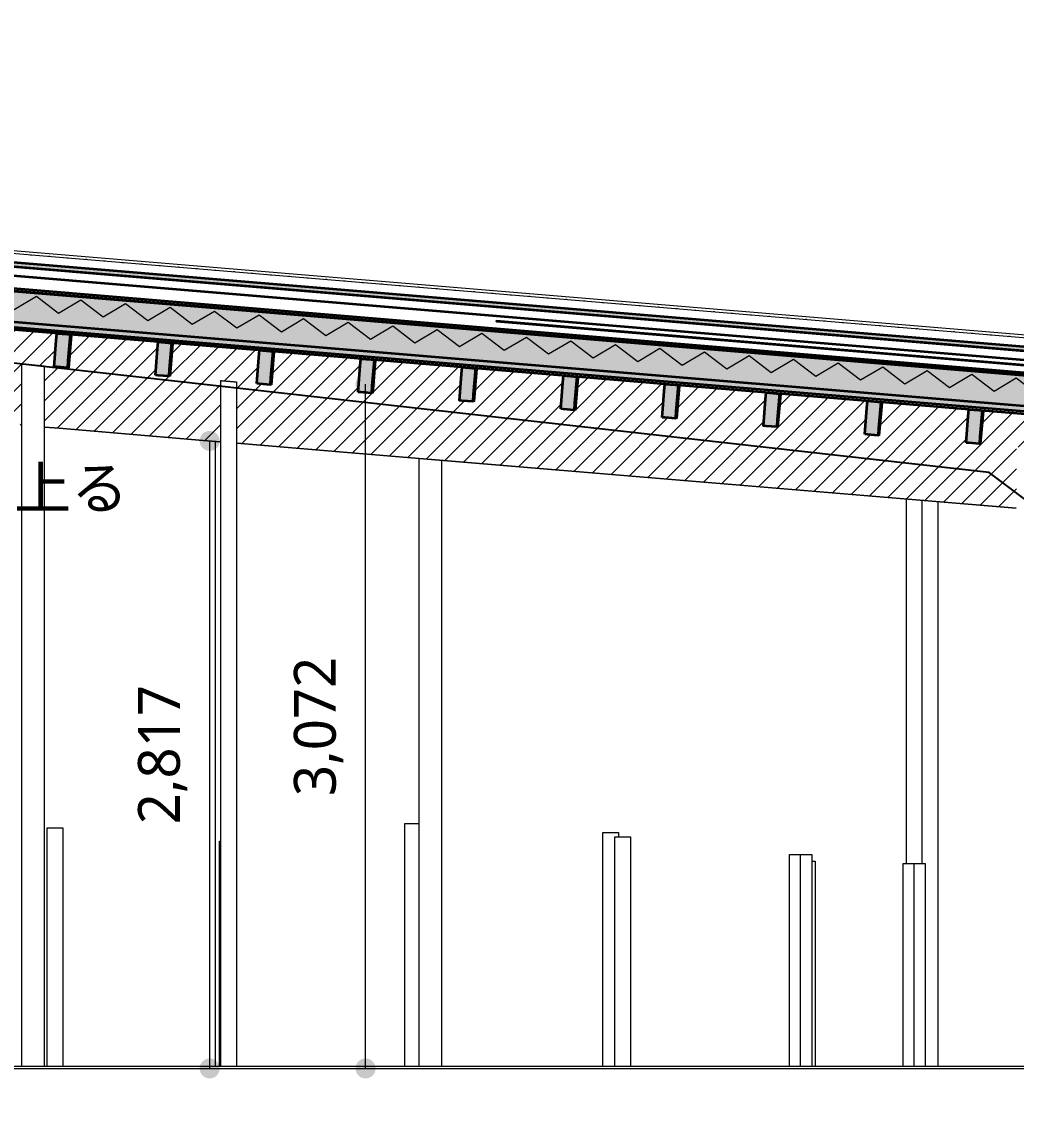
# Model space of a CAD drawing. Header units: millimetres. Extents: x 0 to 153524, y 0 to 59400.
# Drawn here: x 26655 to 31122, y 24152 to 29000 of the extents above; entities that cross this region are included whole.
import ezdxf

# ---------------------------------------------------------------- set-up
doc = ezdxf.new("R2010")
doc.units = ezdxf.units.MM
for name, color, linetype, lineweight in [('01_切断（構造・壁）', 7, 'Continuous', 35), ('05_断熱（仮）', 2, 'Continuous', 9), ('10_見えがかり', 7, 'Continuous', 13), ('11_見えがかり（家具）', 8, 'Continuous', 9), ('12_見えがかり（ガラス）', 5, 'Continuous', 9), ('14_鏡面', 8, 'Continuous', 9), ('50_寸法', 3, 'Continuous', 9)]:
    doc.layers.add(name, color=color, linetype=linetype, lineweight=lineweight)
doc.styles.add('JP', font='NotoSansCJKjp-Regular.otf')

msp = doc.modelspace()

# ---------------------------------------------------------------- hatches: boundary and pattern name
at = {"layer": '01_切断（構造・壁）'}
msp.add_hatch(color=7, dxfattribs=at).paths.add_polyline_path([(35353.5, 27171.5), (35353.4, 27171.5), (35090.9, 27193.4), (35066, 27195.5), (32399.6, 27417.7), (31942.2, 27455.8), (22453.8, 28246.5), (22455.1, 28262.4), (22455.5, 28266.4), (31943.8, 27475.7), (32401.2, 27437.6), (35067.6, 27215.4), (35092.5, 27213.3), (35355, 27191.4), (35355.2, 27191.4), (35353.9, 27176.1)])
at = {"layer": '01_切断（構造・壁）', "true_color": 0xe9dcc4}
for points in [[(34105.6, 27016.5), (34104.6, 27004.6), (31480.6, 27223.3), (22269.1, 27990.9), (22194.7, 27997.1), (22169.1, 27999.2), (22168.1, 27987.3), (22166.1, 27987.5), (22167.8, 28007.4), (22168.1, 28011.3), (24092.5, 27850.9), (22168.1, 28011.3), (22169.1, 28023.2), (22194.7, 28021.1), (22269.1, 28014.9), (31480.6, 27247.3), (34104.6, 27028.6), (34103.6, 27016.7)], [(26801.3, 27450.7), (26811.1, 27568.1), (26813.8, 27600.2), (26860.8, 27596.2), (26873.6, 27595.2), (26863.8, 27477.7), (26861.1, 27445.7), (26814.1, 27449.6)], [(27256.3, 27412.8), (27266.1, 27530.2), (27268.8, 27562.2), (27315.8, 27558.3), (27328.6, 27557.3), (27318.8, 27439.8), (27316.1, 27407.8), (27269.1, 27411.7)], [(27711.3, 27374.8), (27721.1, 27492.3), (27723.8, 27524.3), (27770.8, 27520.4), (27783.6, 27519.3), (27773.8, 27401.9), (27771.1, 27369.9), (27724.1, 27373.8)], [(28166.3, 27336.9), (28176.1, 27454.4), (28178.8, 27486.4), (28225.7, 27482.5), (28238.6, 27481.4), (28228.8, 27364), (28226.1, 27331.9), (28179.1, 27335.9)], [(28634.1, 27297.9), (28621.3, 27299), (28631.1, 27416.5), (28633.8, 27448.5), (28680.7, 27444.6), (28693.5, 27443.5), (28683.8, 27326.1), (28681.1, 27294)], [(29076.3, 27261.1), (29086.1, 27378.5), (29088.7, 27410.6), (29135.7, 27406.7), (29148.5, 27405.6), (29138.8, 27288.2), (29136.1, 27256.1), (29089.1, 27260)], [(29531.3, 27223.2), (29541.1, 27340.6), (29543.7, 27372.7), (29590.7, 27368.7), (29603.5, 27367.7), (29593.7, 27250.2), (29591.1, 27218.2), (29544.1, 27222.1)], [(30048.7, 27212.3), (30046.1, 27180.3), (29999.1, 27184.2), (29986.3, 27185.3), (29996.1, 27302.7), (29996.1, 27302.7), (29998.7, 27334.7), (30045.7, 27330.8), (30058.5, 27329.8)], [(30441.3, 27147.3), (30451.1, 27264.8), (30453.7, 27296.8), (30500.7, 27292.9), (30513.5, 27291.8), (30503.7, 27174.4), (30501.1, 27142.4), (30454.1, 27146.3)], [(30896.3, 27109.4), (30906, 27226.9), (30908.7, 27258.9), (30955.7, 27255), (30968.5, 27253.9), (30958.7, 27136.5), (30956, 27104.4), (30909.1, 27108.4)]]:
    msp.add_hatch(color=8, dxfattribs=at).paths.add_polyline_path(points)
at = {"layer": '05_断熱（仮）', "true_color": 0xf3d98b}
for points in [[(26966.8, 27761.4), (22203.8, 28158.3), (22204.8, 28170.3), (22269.1, 28164.9), (31480.6, 27397.3), (32868, 27281.7), (32868, 27278.2), (32868.1, 27269.7)], [(34000, 27175.3), (34000, 27123.3), (31475.4, 27333.7), (28787.6, 27557.7), (32867.6, 27217.7), (32868, 27181.2), (32868.1, 27172.7), (26966.8, 27664.4), (22203.8, 28061.3), (22206.2, 28090.6), (22207.5, 28106), (22189.4, 28107.5), (22171.9, 28109), (22173.6, 28128.7), (22176.2, 28160.6), (24858.4, 27937.1)], [(31480.6, 27247.3), (22269.1, 28014.9), (22194.7, 28021.1), (22172.8, 28022.9), (22173.6, 28031.7), (22176.2, 28063.6), (24858.4, 27840.1), (34000, 27078.3), (34000, 27037.3)]]:
    msp.add_hatch(color=8, dxfattribs=at).paths.add_polyline_path(points)
at = {"layer": '14_鏡面', "true_color": 0xdce5ee}
h = msp.add_hatch(dxfattribs=at)
h.set_pattern_fill('ANSI31', scale=20)
h.paths.add_polyline_path([(22271, 28322.3), (22271.1, 28322.3), (22521.6, 28301.5), (22772, 28280.6), (23022.5, 28259.7), (23273, 28238.8), (23523.5, 28218), (24024.5, 28176.2), (24275, 28155.3), (24525.4, 28134.5), (25026.4, 28092.7), (25276.9, 28071.8), (25527.4, 28051), (26028.4, 28009.2), (26278.8, 27988.3), (26529.3, 27967.5), (26779.8, 27946.6), (27030.3, 27925.7), (27280.8, 27904.8), (27531.3, 27884), (27781.8, 27863.1), (28032.2, 27842.2), (28282.7, 27821.3), (28533.2, 27800.5), (28783.7, 27779.6), (29034.2, 27758.7), (29535.2, 27717), (29785.7, 27696.1), (30036.1, 27675.2), (30286.6, 27654.3), (30787.6, 27612.6), (31038.1, 27591.7), (31288.6, 27570.8), (31789.5, 27529.1), (32040, 27508.2), (32290.5, 27487.3), (32290.5, 27487.3), (32290.5, 27487.3), (22271, 28322.3)])
h = msp.add_hatch(dxfattribs=at)
h.set_pattern_fill('ANSI31', scale=20)
h.paths.add_polyline_path([(23523.5, 27449), (23273, 27469.8), (23022.5, 27490.7), (22772, 27511.6), (22521.5, 27532.5), (22271, 27553.4), (22271, 27828.3), (22318.8, 27824.9), (22331.2, 27973.5), (22716.9, 27941.4), (22704.4, 27791.9), (22773.8, 27786.9), (22786.2, 27935.6), (23171.9, 27903.5), (23159.4, 27754), (23228.7, 27749), (23241.1, 27897.7), (23626.9, 27865.6), (23614.3, 27716.1), (23683.7, 27711.1), (23696.1, 27859.8), (24081.9, 27827.7), (24069.3, 27678.2), (24138.7, 27673.2), (24151.1, 27821.9), (24536.9, 27789.7), (24524.3, 27640.3), (24593.7, 27635.3), (24606.1, 27784), (24991.9, 27751.8), (24979.3, 27602.3), (25048.6, 27597.4), (25061, 27746.1), (25446.9, 27713.9), (25434.3, 27564.4), (25503.6, 27559.4), (25516, 27708.2), (25901.9, 27676), (25889.3, 27526.5), (25958.6, 27521.5), (25971, 27670.2), (26356.9, 27638.1), (26344.3, 27488.6), (26413.6, 27483.6), (26426, 27632.3), (26811.9, 27600.2), (26799.3, 27450.7), (26868.5, 27445.7), (26880.9, 27594.4), (27266.9, 27562.2), (27254.3, 27412.8), (27323.5, 27407.8), (27335.9, 27556.5), (27722, 27524.3), (27709.3, 27374.8), (27778.5, 27369.9), (27790.9, 27518.6), (28177, 27486.4), (28164.3, 27336.9), (28233.5, 27331.9), (28245.8, 27480.7), (28632, 27448.5), (28619.3, 27299), (28688.4, 27294), (28700.8, 27442.8), (29087, 27410.6), (29074.3, 27261.1), (29143.4, 27256.1), (29155.8, 27404.8), (29542, 27372.7), (29529.3, 27223.2), (29598.4, 27218.2), (29610.8, 27366.9), (29997, 27334.7), (29984.3, 27185.3), (30053.3, 27180.3), (30065.7, 27329), (30452, 27296.8), (30439.3, 27147.3), (30499.1, 27142.4), (30508.3, 27142.4), (30520.7, 27291.1), (30907, 27258.9), (30894.3, 27109.4), (30954.1, 27104.4), (30963.3, 27104.4), (30975.7, 27253.2), (31362, 27221), (31349.3, 27071.5), (31409.1, 27066.5), (31418.3, 27066.5), (31430.7, 27215.3), (31817, 27183.1), (31804.3, 27033.6), (31864.1, 27028.6), (31873.2, 27028.6), (31885.6, 27177.4), (32269.8, 27145.3), (32269.6, 27144.4), (32234.5, 27006.1), (32234.3, 26997.8), (32233.3, 26997.9), (32233.3, 26959.7), (32230.9, 26863.5), (32233.3, 26852), (32233.3, 26668.6), (32126.7, 26702.7), (32040, 26738), (32006.7, 26740.9), (32003.3, 26742), (31823.5, 26757), (31789.5, 26760), (31539, 26780.9), (31288.5, 26801.8), (31263.3, 26803.9), (31263.3, 27078.7), (31193.3, 27084.6), (31193.3, 26809.7), (31193.3, 26809.7), (31193.3, 27084.6), (31123.3, 27090.4), (31123.3, 26815.6), (31038.1, 26822.7), (30787.6, 26843.5), (30537.1, 26864.4), (30286.6, 26885.3), (30036.1, 26906.2), (29785.6, 26927), (29535.1, 26947.9), (29284.7, 26968.8), (29034.2, 26989.7), (28783.7, 27010.6), (28533.2, 27031.4), (28282.7, 27052.3), (28032.2, 27073.2), (27781.7, 27094.1), (27620.5, 27107.5), (27620.5, 27382.3), (27550.1, 27388.2), (27550.1, 27113.4), (27531.3, 27114.9), (27280.8, 27135.8), (27030.3, 27156.7), (26779.8, 27177.6), (26756.4, 27179.5), (26756.4, 27454.4), (26707, 27458.6), (26656.4, 27462.8), (26656.4, 27187.9), (26529.3, 27198.4), (26278.8, 27219.3), (26028.3, 27240.2), (25777.9, 27261.1), (25527.4, 27282), (25276.9, 27302.8), (25026.4, 27323.7), (24775.9, 27344.6), (24525.4, 27365.5), (24274.9, 27386.3), (24024.5, 27407.2), (23774, 27428.1)])
at = {"layer": '50_寸法'}
for points in [[(28245, 27371.6), (28244.1, 27362.8), (28241.6, 27354.4), (28237.4, 27346.6), (28231.8, 27339.8), (28225, 27334.2), (28217.2, 27330), (28208.8, 27327.5), (28200, 27326.6), (28191.2, 27327.5), (28182.8, 27330), (28175, 27334.2), (28168.2, 27339.8), (28162.6, 27346.6), (28158.4, 27354.4), (28155.9, 27362.8), (28155, 27371.6), (28155.9, 27380.4), (28158.4, 27388.8), (28162.6, 27396.6), (28168.2, 27403.4), (28175, 27409), (28182.8, 27413.2), (28191.2, 27415.8), (28200, 27416.6), (28208.8, 27415.8), (28217.2, 27413.2), (28225, 27409), (28231.8, 27403.4), (28237.4, 27396.6), (28241.6, 27388.8), (28244.1, 27380.4)], [(27545, 27117.4), (27544.1, 27108.7), (27541.6, 27100.2), (27537.4, 27092.4), (27531.8, 27085.6), (27525, 27080), (27517.2, 27075.9), (27508.8, 27073.3), (27500, 27072.4), (27491.2, 27073.3), (27482.8, 27075.9), (27475, 27080), (27468.2, 27085.6), (27462.6, 27092.4), (27458.4, 27100.2), (27455.9, 27108.7), (27455, 27117.4), (27455.9, 27126.2), (27458.4, 27134.7), (27462.6, 27142.4), (27468.2, 27149.3), (27475, 27154.9), (27482.8, 27159), (27491.2, 27161.6), (27500, 27162.4), (27508.8, 27161.6), (27517.2, 27159), (27525, 27154.9), (27531.8, 27149.3), (27537.4, 27142.4), (27541.6, 27134.7), (27544.1, 27126.2)], [(27545, 24300), (27544.1, 24291.2), (27541.6, 24282.8), (27537.4, 24275), (27531.8, 24268.2), (27525, 24262.6), (27517.2, 24258.4), (27508.8, 24255.9), (27500, 24255), (27491.2, 24255.9), (27482.8, 24258.4), (27475, 24262.6), (27468.2, 24268.2), (27462.6, 24275), (27458.4, 24282.8), (27455.9, 24291.2), (27455, 24300), (27455.9, 24308.8), (27458.4, 24317.2), (27462.6, 24325), (27468.2, 24331.8), (27475, 24337.4), (27482.8, 24341.6), (27491.2, 24344.1), (27500, 24345), (27508.8, 24344.1), (27517.2, 24341.6), (27525, 24337.4), (27531.8, 24331.8), (27537.4, 24325), (27541.6, 24317.2), (27544.1, 24308.8)], [(28245, 24300), (28244.1, 24291.2), (28241.6, 24282.8), (28237.4, 24275), (28231.8, 24268.2), (28225, 24262.6), (28217.2, 24258.4), (28208.8, 24255.9), (28200, 24255), (28191.2, 24255.9), (28182.8, 24258.4), (28175, 24262.6), (28168.2, 24268.2), (28162.6, 24275), (28158.4, 24282.8), (28155.9, 24291.2), (28155, 24300), (28155.9, 24308.8), (28158.4, 24317.2), (28162.6, 24325), (28168.2, 24331.8), (28175, 24337.4), (28182.8, 24341.6), (28191.2, 24344.1), (28200, 24345), (28208.8, 24344.1), (28217.2, 24341.6), (28225, 24337.4), (28231.8, 24331.8), (28237.4, 24325), (28241.6, 24317.2), (28244.1, 24308.8)]]:
    msp.add_hatch(color=7, dxfattribs=at).paths.add_polyline_path(points)

# ---------------------------------------------------------------- linework, layer by layer
at = {"layer": '01_切断（構造・壁）'}
for points in [[(32868.1, 27269.7), (26966.8, 27761.4), (22203.8, 28158.3), (22206.2, 28187.6), (22207.5, 28203), (22189.4, 28204.5), (22163.8, 28206.7), (22167.8, 28254.4), (22169.1, 28270.2), (22194.7, 28268.1), (22269.1, 28261.9), (31480.6, 27494.3)], [(35353.5, 27171.5), (35353.4, 27171.5), (35090.9, 27193.4), (35066, 27195.5), (32399.6, 27417.7), (31942.2, 27455.8), (22453.8, 28246.5), (22455.1, 28262.4), (22455.5, 28266.4), (31943.8, 27475.7), (32401.2, 27437.6), (35067.6, 27215.4), (35092.5, 27213.3), (35355, 27191.4), (35355.2, 27191.4), (35353.9, 27176.1), (35353.5, 27171.5)], [(22169.1, 28229.7), (22169.1, 28230.2), (22194.7, 28228.1), (22269.1, 28221.9), (31480.6, 27454.3), (34108.8, 27235.3), (34108.8, 27235.3), (34426.2, 27208.8), (35504.8, 27118.9)], [(22205.8, 28170.2), (22269.1, 28164.9), (31480.6, 27397.3), (32867, 27281.7)], [(22173.6, 28128.7), (22176.2, 28160.6), (24858.4, 27937.1), (34116, 27165.7), (34106.2, 27048.6), (34103.6, 27016.7), (34105.6, 27016.5), (34104, 26997.8), (34103.6, 26992.7), (24845.8, 27764.2), (22163.8, 27987.7), (22165.4, 28006.4), (22165.4, 28006.4), (22165.8, 28011.5), (24092.5, 27850.9), (22163.8, 28011.7), (22173.6, 28128.7)], [(22169.1, 28022.7), (22169.1, 28023.2), (22194.7, 28021.1), (22269.1, 28014.9), (31480.6, 27247.3), (34103.6, 27028.7)], [(22169.1, 27998.7), (22169.1, 27999.2), (22194.7, 27997.1), (22269.1, 27990.9), (31480.6, 27223.3), (34103.6, 27004.7)], [(31475.4, 27430.7), (28787.6, 27654.7), (32867.6, 27314.7)], [(26801.3, 27450.7), (26811.1, 27568.1), (26813.8, 27600.2), (26860.8, 27596.2), (26873.6, 27595.2), (26863.8, 27477.7), (26861.1, 27445.7), (26814.1, 27449.6), (26801.3, 27450.7)], [(26801.3, 27450.7), (26811.1, 27568.1), (26813.8, 27600.2), (26860.8, 27596.2), (26873.6, 27595.2), (26863.8, 27477.7), (26861.1, 27445.7), (26814.1, 27449.6), (26801.3, 27450.7)], [(27256.3, 27412.8), (27266.1, 27530.2), (27268.8, 27562.2), (27315.8, 27558.3), (27328.6, 27557.3), (27318.8, 27439.8), (27316.1, 27407.8), (27269.1, 27411.7), (27256.3, 27412.8)], [(27256.3, 27412.8), (27266.1, 27530.2), (27268.8, 27562.2), (27315.8, 27558.3), (27328.6, 27557.3), (27318.8, 27439.8), (27316.1, 27407.8), (27269.1, 27411.7), (27256.3, 27412.8)], [(27711.3, 27374.8), (27721.1, 27492.3), (27723.8, 27524.3), (27770.8, 27520.4), (27783.6, 27519.3), (27773.8, 27401.9), (27771.1, 27369.9), (27724.1, 27373.8), (27711.3, 27374.8)], [(27711.3, 27374.8), (27721.1, 27492.3), (27723.8, 27524.3), (27770.8, 27520.4), (27783.6, 27519.3), (27773.8, 27401.9), (27771.1, 27369.9), (27724.1, 27373.8), (27711.3, 27374.8)], [(28166.3, 27336.9), (28176.1, 27454.4), (28178.8, 27486.4), (28225.7, 27482.5), (28238.6, 27481.4), (28228.8, 27364), (28226.1, 27331.9), (28179.1, 27335.9), (28166.3, 27336.9)], [(28166.3, 27336.9), (28176.1, 27454.4), (28178.8, 27486.4), (28225.7, 27482.5), (28238.6, 27481.4), (28228.8, 27364), (28226.1, 27331.9), (28179.1, 27335.9), (28166.3, 27336.9)], [(28634.1, 27297.9), (28621.3, 27299), (28631.1, 27416.5), (28633.8, 27448.5), (28680.7, 27444.6), (28693.5, 27443.5), (28683.8, 27326.1), (28681.1, 27294), (28634.1, 27297.9)], [(28631.1, 27416.5), (28633.8, 27448.5), (28680.7, 27444.6), (28693.5, 27443.5), (28683.8, 27326.1), (28681.1, 27294), (28634.1, 27297.9), (28621.3, 27299), (28631.1, 27416.5)], [(29076.3, 27261.1), (29086.1, 27378.5), (29088.7, 27410.6), (29135.7, 27406.7), (29148.5, 27405.6), (29138.8, 27288.2), (29136.1, 27256.1), (29089.1, 27260), (29076.3, 27261.1)], [(29076.3, 27261.1), (29086.1, 27378.5), (29088.7, 27410.6), (29135.7, 27406.7), (29148.5, 27405.6), (29138.8, 27288.2), (29136.1, 27256.1), (29089.1, 27260), (29076.3, 27261.1)], [(29531.3, 27223.2), (29541.1, 27340.6), (29543.7, 27372.7), (29590.7, 27368.7), (29603.5, 27367.7), (29593.7, 27250.2), (29591.1, 27218.2), (29544.1, 27222.1), (29531.3, 27223.2)], [(29531.3, 27223.2), (29541.1, 27340.6), (29543.7, 27372.7), (29590.7, 27368.7), (29603.5, 27367.7), (29593.7, 27250.2), (29591.1, 27218.2), (29544.1, 27222.1), (29531.3, 27223.2)], [(30048.7, 27212.3), (30046.1, 27180.3), (29999.1, 27184.2), (29986.3, 27185.3), (29996.1, 27302.7), (29996.1, 27302.7), (29998.7, 27334.7), (30045.7, 27330.8), (30058.5, 27329.8), (30048.7, 27212.3)], [(30048.7, 27212.3), (30046.1, 27180.3), (29999.1, 27184.2), (29986.3, 27185.3), (29996.1, 27302.7), (29996.1, 27302.7), (29998.7, 27334.7), (30045.7, 27330.8), (30058.5, 27329.8), (30048.7, 27212.3)], [(30441.3, 27147.3), (30451.1, 27264.8), (30453.7, 27296.8), (30500.7, 27292.9), (30513.5, 27291.8), (30503.7, 27174.4), (30501.1, 27142.4), (30454.1, 27146.3), (30441.3, 27147.3)], [(30441.3, 27147.3), (30451.1, 27264.8), (30453.7, 27296.8), (30500.7, 27292.9), (30513.5, 27291.8), (30503.7, 27174.4), (30501.1, 27142.4), (30454.1, 27146.3), (30441.3, 27147.3)], [(30896.3, 27109.4), (30906, 27226.9), (30908.7, 27258.9), (30955.7, 27255), (30968.5, 27253.9), (30958.7, 27136.5), (30956, 27104.4), (30909.1, 27108.4), (30896.3, 27109.4)], [(30896.3, 27109.4), (30906, 27226.9), (30908.7, 27258.9), (30955.7, 27255), (30968.5, 27253.9), (30958.7, 27136.5), (30956, 27104.4), (30909.1, 27108.4), (30896.3, 27109.4)]]:
    msp.add_lwpolyline(points, dxfattribs=at)
at = {"layer": '05_断熱（仮）'}
msp.add_lwpolyline([(26621.9, 27707.7), (26721.9, 27767.3), (26821.9, 27691), (26921.9, 27750.6), (27021.9, 27674.4), (27121.9, 27733.9), (27221.9, 27657.7), (27321.9, 27717.3), (27421.9, 27641), (27521.9, 27700.6), (27621.9, 27624.4), (27721.9, 27683.9), (27821.9, 27607.7), (27921.9, 27667.3), (28021.9, 27591), (28121.9, 27650.6), (28221.9, 27574.4), (28321.9, 27633.9), (28421.9, 27557.7), (28521.9, 27617.3), (28621.9, 27541), (28721.9, 27600.6), (28821.9, 27524.4), (28921.9, 27583.9), (29021.9, 27507.7), (29121.9, 27567.3), (29221.9, 27491), (29321.9, 27550.6), (29421.9, 27474.4), (29521.9, 27533.9), (29621.9, 27457.7), (29721.9, 27517.3), (29821.9, 27441), (29921.9, 27500.6), (30021.9, 27424.4), (30121.9, 27483.9), (30221.9, 27407.7), (30321.9, 27467.3), (30421.9, 27391), (30521.9, 27450.6), (30621.9, 27374.4), (30721.9, 27433.9), (30821.9, 27357.7), (30921.9, 27417.3), (31021.9, 27341), (31121.9, 27400.6), (31221.9, 27324.4)], dxfattribs=at)
at = {"layer": '10_見えがかり'}
for points in [[(22228.8, 28325.9), (34115.3, 27335.3), (34112.2, 27297.6)], [(26799.3, 27450.7), (26811.6, 27598.2)], [(26880.8, 27592.4), (26868.5, 27445.7), (26863.1, 27445.7)], [(27254.3, 27412.8), (27266.6, 27560.3)], [(27335.7, 27554.5), (27323.5, 27407.8), (27318.1, 27407.8)], [(27709.3, 27374.8), (27721.6, 27522.3)], [(27790.7, 27516.6), (27778.5, 27369.9), (27773.1, 27369.9)], [(26799.3, 27450.7), (26799.3, 27450.7)], [(28245.7, 27478.7), (28233.5, 27331.9), (28228.1, 27331.9)], [(28700.7, 27440.8), (28688.4, 27294), (28683.1, 27294)], [(27254.3, 27412.8), (27254.3, 27412.8)], [(29155.6, 27402.8), (29143.4, 27256.1), (29138.1, 27256.1)], [(27709.3, 27374.8), (27709.3, 27374.8)], [(29610.6, 27364.9), (29598.4, 27218.2), (29593.1, 27218.2)], [(28164.3, 27336.9), (28164.3, 27337.1)], [(28164.3, 27336.9), (28164.3, 27336.9)], [(28619.3, 27299), (28619.3, 27299)], [(28619.3, 27299), (28619.3, 27299)], [(30065.6, 27327), (30053.3, 27180.3)], [(30520.6, 27289.1), (30508.3, 27142.4), (30503.1, 27142.4)], [(30975.5, 27251.2), (30963.3, 27104.4), (30958.1, 27104.4)], [(27548.1, 27113.4), (27470.1, 27119.9), (26822.7, 27173.9), (26758.4, 27179.3)], [(26758.4, 27179.3), (26823.7, 27173.9), (27471.1, 27119.9), (27548.1, 27113.5)], [(30053.3, 27180.3), (30048.1, 27180.3)], [(27622.5, 27107.3), (28118.6, 27066), (28766, 27012), (29413.5, 26958.1), (30060.9, 26904.1), (30708.4, 26850.1), (31121.3, 26815.7)], [(31121.3, 26815.6), (30707.4, 26850.1), (30059.9, 26904.1), (29412.5, 26958.1), (28765, 27012), (28117.6, 27066), (27622.5, 27107.2)], [(22105.2, 24302), (22105.2, 24310), (32511.8, 24310), (32511.8, 24302)]]:
    msp.add_lwpolyline(points, dxfattribs=at)
at = {"layer": '11_見えがかり（家具）'}
for points in [[(26656.4, 24312), (26656.4, 27462.8), (26656.7, 27462.8), (26657.3, 27462.7), (26658.3, 27462.6), (26659.6, 27462.5), (26661.3, 27462.4), (26663.4, 27462.2), (26665.8, 27462), (26668.5, 27461.8), (26671.5, 27461.5), (26674.7, 27461.3), (26678.2, 27461), (26681.9, 27460.7), (26685.8, 27460.3), (26689.8, 27460), (26694, 27459.7), (26698.3, 27459.3), (26702.6, 27458.9), (26707, 27458.6), (26711.3, 27458.2), (26715.6, 27457.9), (26719.9, 27457.5), (26724, 27457.2), (26728, 27456.8), (26731.9, 27456.5), (26735.5, 27456.2), (26739, 27455.9), (26742.2, 27455.6), (26745.1, 27455.4), (26747.7, 27455.2), (26750, 27455), (26752, 27454.8), (26753.6, 27454.7), (26754.9, 27454.6), (26755.8, 27454.5), (26756.3, 27454.5), (26756.4, 27454.4), (26756.4, 24312)], [(27550.1, 24312), (27550.1, 27388.2), (27550.2, 27388.1), (27550.7, 27388.1), (27551.4, 27388.1), (27552.3, 27388), (27553.5, 27387.9), (27554.9, 27387.8), (27556.6, 27387.6), (27558.5, 27387.5), (27560.6, 27387.3), (27562.8, 27387.1), (27565.3, 27386.9), (27567.9, 27386.7), (27570.6, 27386.5), (27573.4, 27386.2), (27576.4, 27386), (27579.3, 27385.7), (27582.4, 27385.5), (27585.4, 27385.2), (27588.5, 27385), (27591.5, 27384.7), (27594.5, 27384.5), (27597.4, 27384.2), (27600.2, 27384), (27602.9, 27383.8), (27605.4, 27383.6), (27607.8, 27383.3), (27610.1, 27383.2), (27612.1, 27383), (27613.9, 27382.8), (27615.6, 27382.7), (27616.9, 27382.6), (27618.1, 27382.5), (27619, 27382.4), (27619.6, 27382.4), (27620, 27382.3), (27620.1, 27382.3), (27620.1, 24312)], [(27525.5, 24312), (27525.5, 27113.3)], [(28441, 24312), (28441, 27037)], [(28541, 27028.7), (28541, 24312)], [(30629.3, 25222), (30629.3, 26854.6)], [(30699.3, 25222), (30699.3, 26848.8)], [(30769.3, 26843), (30769.3, 24312)], [(26770.8, 24312), (26770.8, 25380), (26840.8, 25380)], [(26840.8, 25380), (26840.8, 24312)], [(28377, 24312), (28377, 25400), (28439, 25400)], [(29265.6, 24312), (29265.6, 25360), (29335.6, 25360)], [(29335.6, 25360), (29335.6, 25342)], [(27543.5, 24312), (27543.5, 25320), (27548.1, 25320)], [(29319.1, 24312), (29319.1, 25340), (29389.1, 25340)], [(29389.1, 25340), (29389.1, 24312)], [(30103.3, 24312), (30103.3, 25260), (30151.3, 25260)], [(30153.3, 24312), (30153.3, 25260), (30203.3, 25260)], [(30203.3, 25260), (30203.3, 24312)], [(30205.3, 25230), (30219.3, 25230)], [(30219.3, 25230), (30219.3, 24312)], [(30613.3, 24312), (30613.3, 25220), (30661.3, 25220)], [(30663.3, 24312), (30663.3, 25220), (30713.3, 25220)], [(30713.3, 25220), (30713.3, 24312)], [(20306.4, 24152), (20306.4, 24300), (32583.1, 24300)]]:
    msp.add_lwpolyline(points, dxfattribs=at)
at = {"layer": '12_見えがかり（ガラス）'}
msp.add_lwpolyline([(22228.8, 28338.1), (34113.8, 27347.6), (34113, 27337.5)], dxfattribs=at)
at = {"layer": '45_換気'}
msp.add_lwpolyline([(35200, 25200), (33100, 25400), (31000, 26975), (26500, 27480), (22200, 27838.3), (21200, 28250), (20350, 28700), (20350, 28720), (19800, 29000)], dxfattribs=at)
at = {"layer": '50_寸法'}
for points in [[(28200, 24300), (28200, 27371.6)], [(27500, 24300), (27500, 27117.4)]]:
    msp.add_lwpolyline(points, dxfattribs=at)

# ---------------------------------------------------------------- texts
at = {"layer": '45_換気', "insert": (24700, 27000), "char_height": 187.866, "attachment_point": 2, "style": 'JP'}
msp.add_mtext('梁間（梁と梁と屋根のあいだ）を西へ上る', dxfattribs=at)
at = {"layer": '50_寸法', "char_height": 187.87, "attachment_point": 8, "rotation": 90, "style": 'JP'}
for s, insert in [('3,072', (28100, 25835.8)), ('2,817', (27400, 25708.7))]:
    msp.add_mtext(s, dxfattribs=dict(at, insert=insert))

doc.saveas('drawing.dxf')
